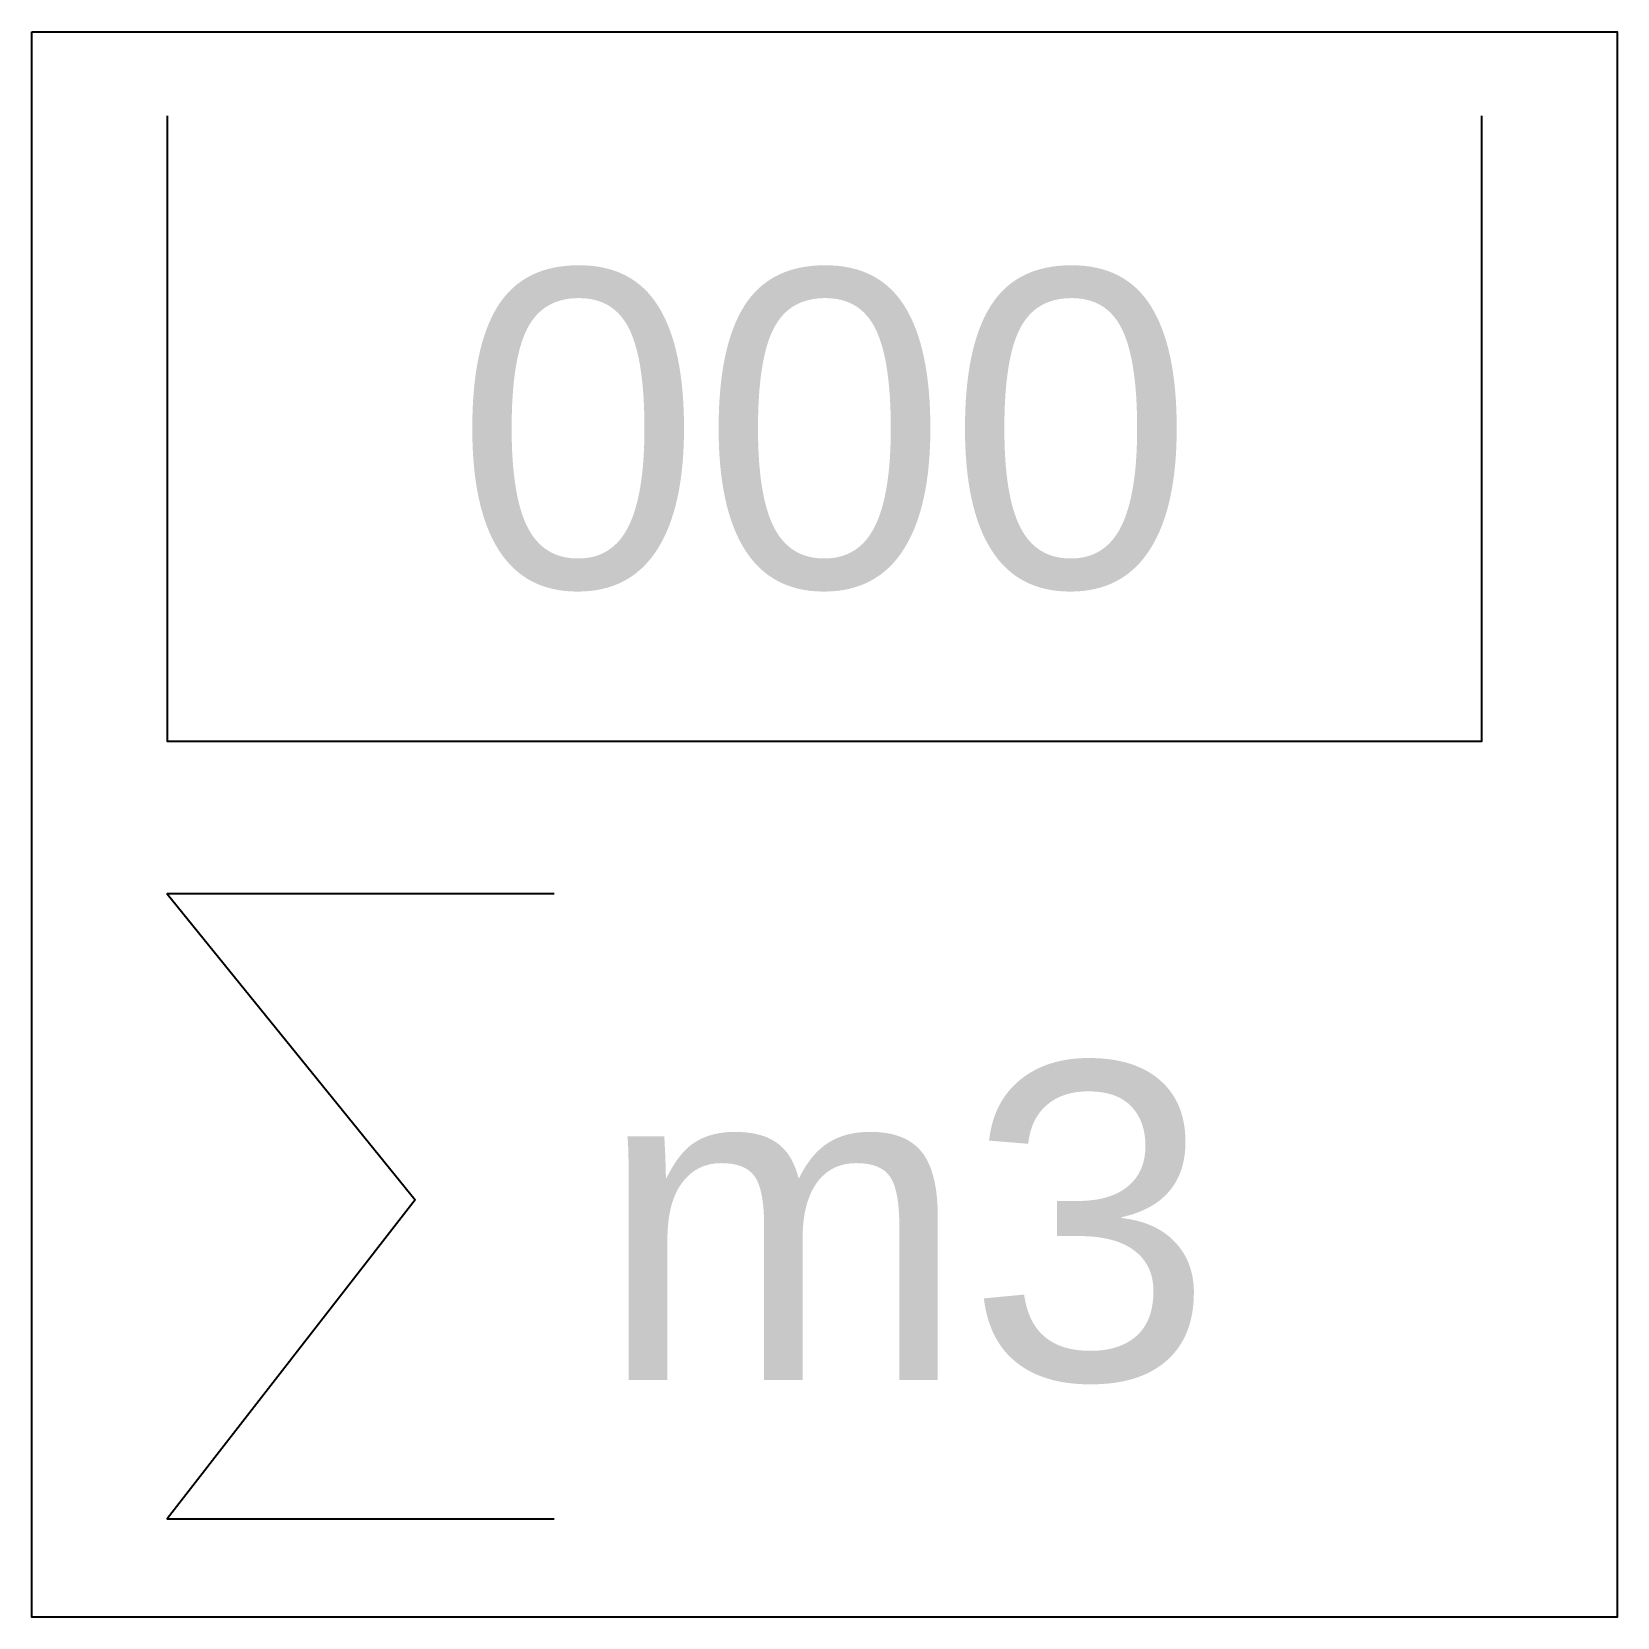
# Model space of a CAD drawing. Header units: millimetres. Extents: x -150 to 150, y -150 to 150.
import ezdxf
from ezdxf.enums import TextEntityAlignment as Align

# ---------------------------------------------------------------- set-up
doc = ezdxf.new("R2010")
doc.units = ezdxf.units.MM
doc.styles.add('EHS_Text', font='arial.ttf')

msp = doc.modelspace()

# ---------------------------------------------------------------- linework, layer by layer
at = {"color": 0, "linetype": 'ByBlock', "lineweight": -2}
msp.add_lwpolyline([(-150, 150), (150, 150), (150, -150), (-150, -150)], close=True, dxfattribs=at)
for points in [[(-124.39, 134.06), (-124.39, 15.79), (124.39, 15.79), (124.39, 134.06)], [(-51.12, -13.11), (-124.39, -13.11), (-77.43, -71.03), (-124.39, -131.38), (-51.12, -131.38)]]:
    msp.add_lwpolyline(points, dxfattribs=at)

# ---------------------------------------------------------------- texts
at = {"color": 0, "linetype": 'ByBlock', "lineweight": -2, "style": 'EHS_Text'}
for s, p in [('000', (0, 74.92)), ('m3', (15.36, -75.08))]:
    msp.add_text(s, height=60, dxfattribs=at).set_placement(p, align=Align.MIDDLE_CENTER)

doc.saveas('drawing.dxf')
